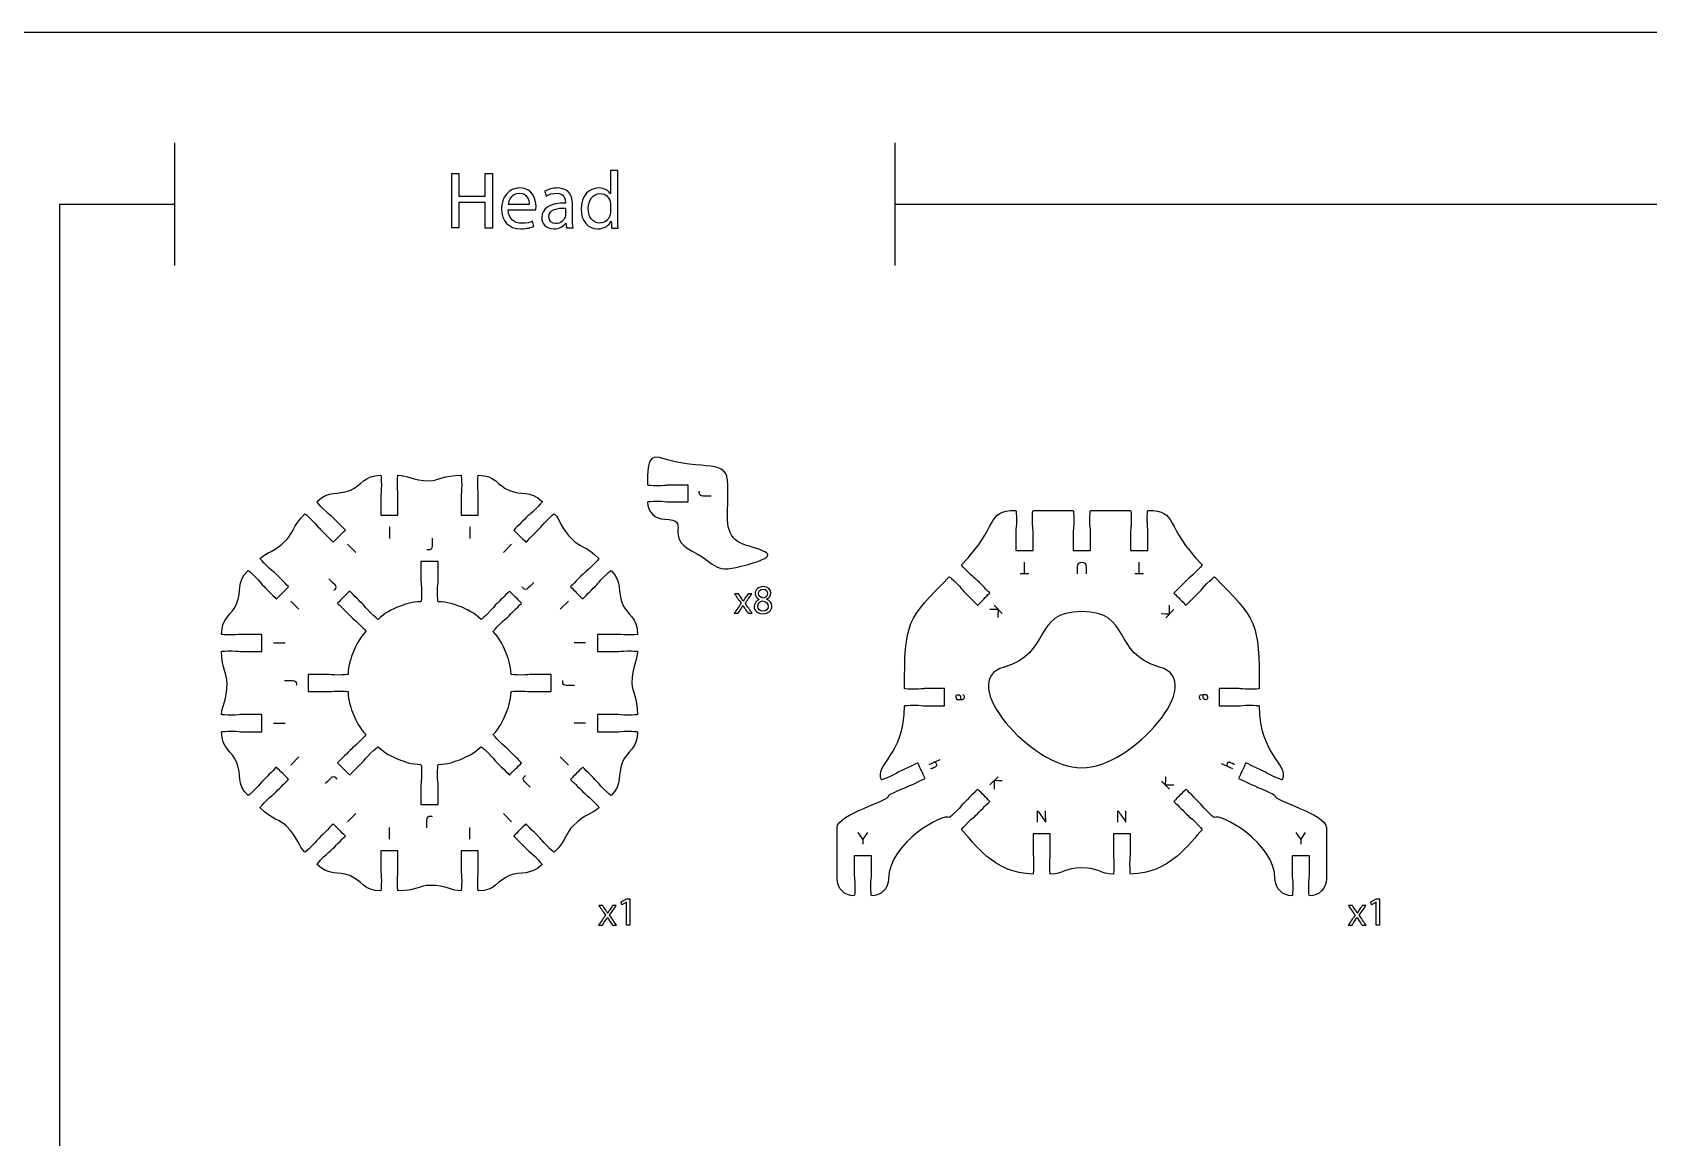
# Model space of a CAD drawing. Extents: x 0 to 1000, y 0 to 600.
# Drawn here: x 199.1 to 480.9, y 407.2 to 600.1 of the extents above; entities that cross this region are included whole.
import ezdxf

# ---------------------------------------------------------------- set-up
doc = ezdxf.new("R2010")
doc.units = 0
doc.header["$MEASUREMENT"] = 0
doc.layers.add('DEFAULT', color=7, linetype='CONTINUOUS')

msp = doc.modelspace()

# ---------------------------------------------------------------- linework, layer by layer
at = {"layer": 'DEFAULT', "color": 250}
for points in [[(0.05, 600.05), (1000.05, 600.05), (1000.05, 0.05), (0.05, 0.05)], [(273.46, 575.42), (273.46, 571.44), (278.06, 571.44), (278.06, 575.42), (279.3, 575.42), (279.3, 565.9), (278.06, 565.9), (278.06, 570.37), (273.46, 570.37), (273.46, 565.91), (272.23, 565.91), (272.23, 575.42)], [(302.69, 448.27), (302.68, 448.27), (301.88, 447.84), (301.76, 448.31), (302.76, 448.85), (303.29, 448.85), (303.29, 444.26), (302.69, 444.26)], [(433.41, 448.27), (433.4, 448.27), (432.6, 447.84), (432.48, 448.31), (433.48, 448.85), (434.01, 448.85), (434.01, 444.26), (433.41, 444.26)]]:
    msp.add_lwpolyline(points, close=True, dxfattribs=at)
for points in [[(223.88, 580.76), (223.88, 559.34)], [(349.46, 580.76), (349.46, 559.34)], [(349.46, 570.05), (980.05, 570.05), (980.05, 20.05), (203.88, 20.05), (203.88, 570.05), (223.88, 570.05)], [(261.34, 513.74), (261.34, 511.72)], [(275.35, 513.74), (275.35, 511.72)], [(254.04, 510.72), (255.47, 509.29)], [(282.65, 510.72), (281.22, 509.29)], [(372.09, 505.58), (372.09, 507.6)], [(392.11, 505.58), (392.11, 507.6)], [(372.84, 505.58), (371.34, 505.58)], [(392.85, 505.58), (391.36, 505.58)], [(244.14, 500.82), (245.57, 499.39)], [(292.55, 500.82), (291.12, 499.39)], [(366.8, 500.09), (368.23, 498.66)], [(398.15, 499.33), (396.72, 497.9)], [(241.12, 493.51), (243.14, 493.51)], [(295.57, 493.51), (293.55, 493.51)], [(241.12, 479.51), (243.14, 479.51)], [(295.57, 479.51), (293.55, 479.51)], [(244.14, 472.21), (245.57, 473.64)], [(292.55, 472.21), (291.12, 473.64)], [(355.45, 472.29), (357.38, 473.19)], [(408.4, 471.54), (406.47, 472.44)], [(366.05, 468.74), (367.48, 470.17)], [(397.39, 467.99), (395.96, 469.42)], [(254.04, 462.31), (255.47, 463.74)], [(282.65, 462.31), (281.22, 463.74)], [(261.34, 459.28), (261.34, 461.31)], [(275.35, 459.28), (275.35, 461.31)], [(343.89, 459.25), (343.12, 460.41)], [(344.7, 460.41), (343.89, 459.25), (343.89, 458.39)], [(420.26, 459.25), (419.49, 460.41)], [(421.07, 460.41), (420.26, 459.25), (420.26, 458.39)]]:
    msp.add_lwpolyline(points, dxfattribs=at)
for points, knots in [([(301.16, 575.92), (301.16, 573.17), (301.16, 570.42), (301.16, 567.67), (301.16, 567.06), (301.17, 566.37), (301.21, 565.9), (300.84, 565.9), (300.47, 565.9), (300.1, 565.9), (300.08, 566.3), (300.06, 566.7), (300.04, 567.09), (300.03, 567.09), (300.02, 567.09), (300.01, 567.09), (299.63, 566.33), (298.8, 565.75), (297.68, 565.75), (296.03, 565.75), (294.76, 567.15), (294.76, 569.22), (294.75, 571.49), (296.16, 572.89), (297.83, 572.89), (298.87, 572.89), (299.58, 572.4), (299.89, 571.85), (299.9, 571.85), (299.9, 571.85), (299.91, 571.85), (299.91, 573.21), (299.91, 574.56), (299.91, 575.92), (300.33, 575.92), (300.74, 575.92), (301.16, 575.92)], [3.52, 3.52, 3.52, 3.52, 26.92, 26.92, 26.92, 27.92, 27.92, 27.92, 31.08, 31.08, 31.08, 34.443807, 34.443807, 34.443807, 34.523807, 34.523807, 34.523807, 35.523807, 35.523807, 35.523807, 36.523807, 36.523807, 36.523807, 37.523807, 37.523807, 37.523807, 38.523807, 38.523807, 38.523807, 38.603807, 38.603807, 38.603807, 50.163807, 50.163807, 50.163807, 53.683807, 53.683807, 53.683807, 53.683807]), ([(282.08, 569.1), (282.11, 567.42), (283.18, 566.73), (284.42, 566.73), (285.31, 566.73), (285.85, 566.88), (286.31, 567.08), (286.38, 566.78), (286.45, 566.49), (286.52, 566.19), (286.09, 565.99), (285.34, 565.77), (284.25, 565.77), (282.15, 565.77), (280.89, 567.15), (280.89, 569.21), (280.89, 571.27), (282.11, 572.89), (284.1, 572.89), (286.33, 572.89), (286.92, 570.93), (286.92, 569.68), (286.92, 569.42), (286.89, 569.22), (286.88, 569.1), (285.28, 569.1), (283.68, 569.1), (282.08, 569.1)], [13.6, 13.6, 13.6, 13.6, 14.6, 14.6, 14.6, 15.6, 15.6, 15.6, 18.190444, 18.190444, 18.190444, 19.190444, 19.190444, 19.190444, 20.190444, 20.190444, 20.190444, 21.190444, 21.190444, 21.190444, 22.190444, 22.190444, 22.190444, 23.190444, 23.190444, 23.190444, 36.790444, 36.790444, 36.790444, 36.790444]), ([(292.24, 565.91), (292.2, 566.2), (292.17, 566.48), (292.14, 566.77), (292.12, 566.77), (292.11, 566.77), (292.1, 566.77), (291.72, 566.23), (290.98, 565.75), (290.01, 565.75), (288.63, 565.75), (287.92, 566.73), (287.92, 567.71), (287.92, 569.37), (289.39, 570.27), (292.03, 570.25), (292.03, 570.3), (292.03, 570.35), (292.03, 570.4), (292.03, 570.96), (291.87, 571.98), (290.47, 571.98), (289.84, 571.98), (289.18, 571.78), (288.7, 571.47), (288.6, 571.74), (288.51, 572.01), (288.41, 572.29), (288.98, 572.65), (289.8, 572.89), (290.66, 572.89), (292.75, 572.89), (293.25, 571.47), (293.25, 570.1), (293.25, 569.25), (293.25, 568.4), (293.25, 567.55), (293.25, 566.95), (293.28, 566.37), (293.37, 565.91), (292.99, 565.91), (292.61, 565.91), (292.24, 565.91)], [0, 0, 0, 0, 2.456013, 2.456013, 2.456013, 2.576013, 2.576013, 2.576013, 3.576013, 3.576013, 3.576013, 4.576013, 4.576013, 4.576013, 5.576013, 5.576013, 5.576013, 5.976013, 5.976013, 5.976013, 6.976013, 6.976013, 6.976013, 7.976013, 7.976013, 7.976013, 10.430071, 10.430071, 10.430071, 11.430071, 11.430071, 11.430071, 12.430071, 12.430071, 12.430071, 19.670071, 19.670071, 19.670071, 20.670071, 20.670071, 20.670071, 23.870071, 23.870071, 23.870071, 23.870071]), ([(285.72, 569.99), (285.73, 570.78), (285.39, 572), (284, 572), (282.74, 572), (282.19, 570.85), (282.09, 569.99), (283.3, 569.99), (284.51, 569.99), (285.72, 569.99)], [10.28, 10.28, 10.28, 10.28, 11.28, 11.28, 11.28, 12.28, 12.28, 12.28, 22.56, 22.56, 22.56, 22.56]), ([(292.05, 569.39), (290.7, 569.42), (289.16, 569.18), (289.16, 567.86), (289.16, 567.05), (289.7, 566.67), (290.33, 566.67), (291.22, 566.67), (291.79, 567.23), (291.98, 567.81), (292.03, 567.94), (292.05, 568.08), (292.05, 568.21), (292.05, 568.6), (292.05, 569), (292.05, 569.39)], [3.36, 3.36, 3.36, 3.36, 4.36, 4.36, 4.36, 5.36, 5.36, 5.36, 6.36, 6.36, 6.36, 7.36, 7.36, 7.36, 10.72, 10.72, 10.72, 10.72]), ([(299.91, 569.96), (299.91, 570.11), (299.9, 570.33), (299.86, 570.48), (299.67, 571.27), (299, 571.92), (298.07, 571.92), (296.78, 571.92), (296.02, 570.79), (296.02, 569.28), (296.02, 567.9), (296.7, 566.76), (298.04, 566.76), (298.87, 566.76), (299.63, 567.31), (299.86, 568.24), (299.9, 568.41), (299.91, 568.58), (299.91, 568.77), (299.91, 569.17), (299.91, 569.56), (299.91, 569.96)], [3.36, 3.36, 3.36, 3.36, 4.36, 4.36, 4.36, 5.36, 5.36, 5.36, 6.36, 6.36, 6.36, 7.36, 7.36, 7.36, 8.36, 8.36, 8.36, 9.36, 9.36, 9.36, 12.72, 12.72, 12.72, 12.72]), ([(317.43, 519.14), (316.98, 519.14), (316.53, 519.14), (316.07, 519.14), (315.54, 519.14), (315.37, 519.4), (315.37, 519.75), (315.37, 519.84), (315.39, 519.96), (315.42, 520.03)], [0, 0, 0, 0, 3.83, 3.83, 3.83, 4.83, 4.83, 4.83, 5.83, 5.83, 5.83, 5.83]), ([(268.79, 511.78), (268.79, 511.33), (268.79, 510.88), (268.79, 510.43), (268.79, 509.89), (268.53, 509.73), (268.18, 509.73), (268.09, 509.73), (267.97, 509.75), (267.9, 509.78)], [0, 0, 0, 0, 3.83, 3.83, 3.83, 4.83, 4.83, 4.83, 5.83, 5.83, 5.83, 5.83]), ([(381.36, 505.57), (381.36, 505.96), (381.36, 506.35), (381.36, 506.74), (381.36, 507.36), (381.68, 507.62), (382.12, 507.62), (382.53, 507.62), (382.85, 507.38), (382.85, 506.75), (382.85, 506.36), (382.85, 505.96), (382.85, 505.57)], [0, 0, 0, 0, 3.34, 3.34, 3.34, 4.34, 4.34, 4.34, 5.34, 5.34, 5.34, 8.71, 8.71, 8.71, 8.71]), ([(250.79, 504.7), (251.11, 504.38), (251.43, 504.06), (251.75, 503.74), (252.13, 503.36), (252.06, 503.06), (251.81, 502.81), (251.75, 502.75), (251.65, 502.68), (251.58, 502.65)], [0, 0, 0, 0, 3.832519, 3.832519, 3.832519, 4.832519, 4.832519, 4.832519, 5.832519, 5.832519, 5.832519, 5.832519]), ([(286.53, 504.07), (286.21, 503.75), (285.89, 503.43), (285.57, 503.11), (285.19, 502.73), (284.89, 502.8), (284.65, 503.05), (284.58, 503.11), (284.51, 503.21), (284.48, 503.28)], [0, 0, 0, 0, 3.832519, 3.832519, 3.832519, 4.832519, 4.832519, 4.832519, 5.832519, 5.832519, 5.832519, 5.832519]), ([(322.22, 502.09), (322.38, 501.85), (322.54, 501.6), (322.71, 501.36), (322.83, 501.17), (322.94, 500.99), (323.05, 500.8), (323.06, 500.8), (323.07, 500.8), (323.07, 500.8), (323.19, 501), (323.3, 501.18), (323.41, 501.36), (323.57, 501.61), (323.73, 501.85), (323.89, 502.09), (324.12, 502.09), (324.34, 502.09), (324.56, 502.09), (324.17, 501.54), (323.79, 500.99), (323.4, 500.44), (323.8, 499.85), (324.2, 499.26), (324.6, 498.68), (324.36, 498.68), (324.13, 498.68), (323.89, 498.68), (323.73, 498.93), (323.56, 499.19), (323.39, 499.45), (323.26, 499.64), (323.14, 499.83), (323.02, 500.04), (323.02, 500.04), (323.02, 500.04), (323.01, 500.04), (322.9, 499.83), (322.78, 499.65), (322.65, 499.45), (322.49, 499.19), (322.32, 498.93), (322.16, 498.68), (321.93, 498.68), (321.7, 498.68), (321.47, 498.68), (321.88, 499.26), (322.28, 499.84), (322.69, 500.42), (322.3, 500.98), (321.91, 501.53), (321.53, 502.09), (321.76, 502.09), (321.99, 502.09), (322.22, 502.09)], [0, 0, 0, 0, 2.496157, 2.496157, 2.496157, 3.496157, 3.496157, 3.496157, 3.556157, 3.556157, 3.556157, 4.556157, 4.556157, 4.556157, 7.024598, 7.024598, 7.024598, 8.924598, 8.924598, 8.924598, 14.651063, 14.651063, 14.651063, 20.697549, 20.697549, 20.697549, 22.697549, 22.697549, 22.697549, 25.299241, 25.299241, 25.299241, 26.299241, 26.299241, 26.299241, 26.339241, 26.339241, 26.339241, 27.339241, 27.339241, 27.339241, 29.930071, 29.930071, 29.930071, 31.870071, 31.870071, 31.870071, 37.889805, 37.889805, 37.889805, 43.654005, 43.654005, 43.654005, 45.614005, 45.614005, 45.614005, 45.614005]), ([(324.94, 499.84), (324.94, 500.42), (325.29, 500.83), (325.85, 501.07), (325.85, 501.07), (325.85, 501.08), (325.85, 501.09), (325.34, 501.33), (325.12, 501.72), (325.12, 502.12), (325.12, 502.85), (325.73, 503.34), (326.54, 503.34), (327.43, 503.34), (327.87, 502.78), (327.87, 502.21), (327.87, 501.82), (327.68, 501.41), (327.12, 501.14), (327.12, 501.13), (327.12, 501.12), (327.12, 501.12), (327.69, 500.89), (328.04, 500.49), (328.04, 499.93), (328.04, 499.13), (327.36, 498.6), (326.48, 498.6), (325.52, 498.6), (324.94, 499.17), (324.94, 499.84)], [1, 1, 1, 1, 2, 2, 2, 2.063246, 2.063246, 2.063246, 3.063246, 3.063246, 3.063246, 4.063246, 4.063246, 4.063246, 5.063246, 5.063246, 5.063246, 6.063246, 6.063246, 6.063246, 6.123246, 6.123246, 6.123246, 7.123246, 7.123246, 7.123246, 8.123246, 8.123246, 8.123246, 9.123246, 9.123246, 9.123246, 9.123246]), ([(325.71, 502.16), (325.71, 501.7), (326.05, 501.46), (326.58, 501.31), (326.98, 501.45), (327.28, 501.73), (327.28, 502.15), (327.28, 502.51), (327.06, 502.9), (326.5, 502.9), (325.99, 502.9), (325.71, 502.56), (325.71, 502.16)], [1, 1, 1, 1, 2, 2, 2, 3, 3, 3, 4, 4, 4, 5, 5, 5, 5]), ([(327.41, 499.87), (327.41, 500.43), (327.02, 500.69), (326.4, 500.87), (325.87, 500.72), (325.58, 500.36), (325.58, 499.92), (325.56, 499.46), (325.91, 499.05), (326.5, 499.05), (327.05, 499.05), (327.41, 499.4), (327.41, 499.87)], [1, 1, 1, 1, 2, 2, 2, 3, 3, 3, 4, 4, 4, 5, 5, 5, 5]), ([(367.49, 497.92), (367.49, 497.92), (367.56, 499.25), (367.54, 499.35), (367.05, 499.34), (366.55, 499.34), (366.05, 499.34)], [0, 0, 0, 0, 1, 1, 1, 5.220047, 5.220047, 5.220047, 5.220047]), ([(395.98, 498.64), (395.98, 498.64), (397.32, 498.58), (397.41, 498.59), (397.41, 499.09), (397.4, 499.59), (397.4, 500.08)], [0, 0, 0, 0, 1, 1, 1, 5.220047, 5.220047, 5.220047, 5.220047]), ([(243.08, 486.96), (243.53, 486.96), (243.98, 486.96), (244.43, 486.96), (244.97, 486.96), (245.13, 486.7), (245.13, 486.35), (245.13, 486.25), (245.11, 486.14), (245.08, 486.07)], [0, 0, 0, 0, 3.83, 3.83, 3.83, 4.83, 4.83, 4.83, 5.83, 5.83, 5.83, 5.83]), ([(293.62, 486.07), (293.17, 486.07), (292.72, 486.07), (292.27, 486.07), (291.73, 486.07), (291.56, 486.33), (291.56, 486.68), (291.56, 486.77), (291.58, 486.89), (291.61, 486.96)], [0, 0, 0, 0, 3.83, 3.83, 3.83, 4.83, 4.83, 4.83, 5.83, 5.83, 5.83, 5.83]), ([(361.33, 484.49), (361.45, 484.49), (361.58, 484.24), (361.58, 484.05), (361.58, 483.67), (361.38, 483.58), (361.09, 483.58), (361.09, 483.58), (360.5, 483.59), (360.4, 483.58), (360.25, 483.58), (360.16, 483.95), (360.16, 484.12), (360.16, 484.36), (360.33, 484.48), (360.5, 484.48), (360.79, 484.48), (361.04, 484.38), (360.94, 483.58)], [0, 0, 0, 0, 1, 1, 1, 2, 2, 2, 3, 3, 3, 4, 4, 4, 5, 5, 5, 6, 6, 6, 6]), ([(402.87, 483.58), (402.74, 483.58), (402.61, 483.83), (402.61, 484.02), (402.61, 484.4), (402.82, 484.49), (403.11, 484.49), (403.11, 484.49), (403.7, 484.48), (403.8, 484.49), (403.94, 484.49), (404.03, 484.12), (404.03, 483.95), (404.03, 483.71), (403.86, 483.59), (403.69, 483.59), (403.4, 483.59), (403.15, 483.69), (403.25, 484.49)], [0, 0, 0, 0, 1, 1, 1, 2, 2, 2, 3, 3, 3, 4, 4, 4, 5, 5, 5, 6, 6, 6, 6]), ([(355.79, 471.55), (356.05, 471.67), (356.3, 471.78), (356.55, 471.9), (356.76, 472), (356.9, 472.17), (356.77, 472.43), (356.69, 472.61), (356.52, 472.7), (356.36, 472.69), (356.32, 472.69), (356.28, 472.68), (356.24, 472.66)], [0, 0, 0, 0, 2.362118, 2.362118, 2.362118, 3.362118, 3.362118, 3.362118, 4.362118, 4.362118, 4.362118, 5.362118, 5.362118, 5.362118, 5.362118]), ([(408.75, 472.28), (408.49, 472.4), (408.24, 472.52), (407.99, 472.64), (407.78, 472.74), (407.56, 472.73), (407.44, 472.47), (407.35, 472.29), (407.4, 472.1), (407.5, 471.99), (407.53, 471.96), (407.56, 471.94), (407.61, 471.92)], [0, 0, 0, 0, 2.362118, 2.362118, 2.362118, 3.362118, 3.362118, 3.362118, 4.362118, 4.362118, 4.362118, 5.362118, 5.362118, 5.362118, 5.362118]), ([(250.17, 468.96), (250.48, 469.28), (250.8, 469.6), (251.12, 469.92), (251.5, 470.3), (251.8, 470.23), (252.05, 469.98), (252.12, 469.91), (252.18, 469.82), (252.21, 469.75)], [0, 0, 0, 0, 3.832519, 3.832519, 3.832519, 4.832519, 4.832519, 4.832519, 5.832519, 5.832519, 5.832519, 5.832519]), ([(285.9, 468.33), (285.58, 468.65), (285.26, 468.97), (284.95, 469.29), (284.56, 469.67), (284.64, 469.97), (284.88, 470.21), (284.95, 470.28), (285.05, 470.35), (285.11, 470.38)], [0, 0, 0, 0, 3.832519, 3.832519, 3.832519, 4.832519, 4.832519, 4.832519, 5.832519, 5.832519, 5.832519, 5.832519]), ([(368.22, 469.43), (368.22, 469.43), (366.88, 469.5), (366.79, 469.48), (366.79, 468.99), (366.79, 468.49), (366.8, 467.99)], [0, 0, 0, 0, 1, 1, 1, 5.220047, 5.220047, 5.220047, 5.220047]), ([(396.71, 470.16), (396.71, 470.16), (396.64, 468.83), (396.65, 468.74), (397.15, 468.74), (397.65, 468.74), (398.14, 468.74)], [0, 0, 0, 0, 1, 1, 1, 5.220047, 5.220047, 5.220047, 5.220047]), ([(267.9, 461.25), (267.9, 461.7), (267.9, 462.15), (267.9, 462.6), (267.9, 463.13), (268.17, 463.3), (268.51, 463.3), (268.61, 463.3), (268.72, 463.28), (268.79, 463.25)], [0, 0, 0, 0, 3.83, 3.83, 3.83, 4.83, 4.83, 4.83, 5.83, 5.83, 5.83, 5.83]), ([(374.39, 462.22), (374.39, 462.89), (374.39, 463.57), (374.39, 464.24), (374.39, 464.24), (375.7, 462.43), (375.8, 462.22), (375.79, 462.89), (375.78, 463.57), (375.77, 464.24)], [0, 0, 0, 0, 5.73, 5.73, 5.73, 6.73, 6.73, 6.73, 12.460428, 12.460428, 12.460428, 12.460428]), ([(388.39, 462.22), (388.39, 462.89), (388.39, 463.57), (388.39, 464.24), (388.39, 464.24), (389.7, 462.43), (389.79, 462.22), (389.79, 462.89), (389.78, 463.57), (389.77, 464.24)], [0, 0, 0, 0, 5.73, 5.73, 5.73, 6.73, 6.73, 6.73, 12.460428, 12.460428, 12.460428, 12.460428]), ([(298.56, 447.67), (298.73, 447.43), (298.89, 447.19), (299.05, 446.94), (299.18, 446.75), (299.28, 446.57), (299.4, 446.38), (299.4, 446.38), (299.41, 446.38), (299.42, 446.38), (299.53, 446.59), (299.64, 446.76), (299.76, 446.95), (299.92, 447.19), (300.08, 447.43), (300.24, 447.67), (300.46, 447.67), (300.68, 447.67), (300.91, 447.67), (300.52, 447.12), (300.13, 446.57), (299.74, 446.02), (300.14, 445.44), (300.54, 444.85), (300.94, 444.26), (300.71, 444.26), (300.47, 444.26), (300.24, 444.26), (300.07, 444.52), (299.9, 444.77), (299.73, 445.03), (299.6, 445.23), (299.49, 445.42), (299.37, 445.62), (299.36, 445.62), (299.36, 445.62), (299.35, 445.62), (299.24, 445.42), (299.12, 445.23), (298.99, 445.03), (298.83, 444.77), (298.66, 444.52), (298.5, 444.26), (298.27, 444.26), (298.04, 444.26), (297.81, 444.26), (298.22, 444.84), (298.62, 445.42), (299.03, 446), (298.64, 446.56), (298.26, 447.12), (297.87, 447.67), (298.1, 447.67), (298.33, 447.67), (298.56, 447.67)], [0, 0, 0, 0, 2.496157, 2.496157, 2.496157, 3.496157, 3.496157, 3.496157, 3.556157, 3.556157, 3.556157, 4.556157, 4.556157, 4.556157, 7.024598, 7.024598, 7.024598, 8.924598, 8.924598, 8.924598, 14.651063, 14.651063, 14.651063, 20.697549, 20.697549, 20.697549, 22.697549, 22.697549, 22.697549, 25.299241, 25.299241, 25.299241, 26.299241, 26.299241, 26.299241, 26.339241, 26.339241, 26.339241, 27.339241, 27.339241, 27.339241, 29.930071, 29.930071, 29.930071, 31.870071, 31.870071, 31.870071, 37.889805, 37.889805, 37.889805, 43.654005, 43.654005, 43.654005, 45.614005, 45.614005, 45.614005, 45.614005]), ([(429.28, 447.67), (429.45, 447.43), (429.61, 447.19), (429.77, 446.94), (429.9, 446.75), (430, 446.57), (430.12, 446.38), (430.12, 446.38), (430.13, 446.38), (430.14, 446.38), (430.25, 446.59), (430.36, 446.76), (430.48, 446.95), (430.64, 447.19), (430.8, 447.43), (430.96, 447.67), (431.18, 447.67), (431.4, 447.67), (431.63, 447.67), (431.24, 447.12), (430.85, 446.57), (430.46, 446.02), (430.86, 445.44), (431.26, 444.85), (431.66, 444.26), (431.43, 444.26), (431.19, 444.26), (430.96, 444.26), (430.79, 444.52), (430.62, 444.77), (430.46, 445.03), (430.32, 445.23), (430.21, 445.42), (430.09, 445.62), (430.08, 445.62), (430.08, 445.62), (430.07, 445.62), (429.96, 445.42), (429.84, 445.23), (429.72, 445.03), (429.55, 444.77), (429.39, 444.52), (429.22, 444.26), (428.99, 444.26), (428.76, 444.26), (428.54, 444.26), (428.94, 444.84), (429.35, 445.42), (429.75, 446), (429.36, 446.56), (428.98, 447.12), (428.59, 447.67), (428.82, 447.67), (429.05, 447.67), (429.28, 447.67)], [0, 0, 0, 0, 2.496157, 2.496157, 2.496157, 3.496157, 3.496157, 3.496157, 3.556157, 3.556157, 3.556157, 4.556157, 4.556157, 4.556157, 7.024598, 7.024598, 7.024598, 8.924598, 8.924598, 8.924598, 14.651063, 14.651063, 14.651063, 20.697549, 20.697549, 20.697549, 22.697549, 22.697549, 22.697549, 25.299241, 25.299241, 25.299241, 26.299241, 26.299241, 26.299241, 26.339241, 26.339241, 26.339241, 27.339241, 27.339241, 27.339241, 29.930071, 29.930071, 29.930071, 31.870071, 31.870071, 31.870071, 37.889805, 37.889805, 37.889805, 43.654005, 43.654005, 43.654005, 45.614005, 45.614005, 45.614005, 45.614005])]:
    msp.add_open_spline(points, degree=3, knots=knots, dxfattribs=at)
at = {"layer": 'DEFAULT', "color": 1}
for points, knots in [([(323.74, 507.16), (317.76, 505.46), (318.85, 507.07), (314.05, 509.57), (309.24, 512.06), (314.08, 515.08), (309.36, 515.08), (307.7, 515.08), (306.36, 516.42), (306.36, 518.08), (306.36, 518.14), (307.14, 518.18), (308.11, 518.18), (309.08, 518.18), (309.68, 518.08), (309.86, 518.08), (311.03, 518.08), (312.19, 518.08), (313.36, 518.08), (313.36, 519.08), (313.36, 520.08), (313.36, 521.08), (312.19, 521.08), (311.03, 521.08), (309.86, 521.08), (309.68, 521.08), (309.08, 520.98), (308.11, 520.98), (307.14, 520.98), (306.36, 521.03), (306.36, 521.08), (306.36, 522.74), (306.06, 526.63), (308.42, 525.86), (316.39, 523.29), (320.36, 526), (320.36, 521.08), (320.36, 520.08), (320.36, 519.08), (320.36, 518.08), (320.36, 515.46), (319.57, 511.77), (323.43, 510.59), (327.29, 509.4), (329.72, 508.85), (323.74, 507.16)], [1, 1, 1, 1, 2, 2, 2, 3, 3, 3, 4, 4, 4, 5, 5, 5, 6, 6, 6, 15.92, 15.92, 15.92, 24.43, 24.43, 24.43, 34.35, 34.35, 34.35, 35.35, 35.35, 35.35, 36.35, 36.35, 36.35, 37.35, 37.35, 37.35, 38.35, 38.35, 38.35, 46.86, 46.86, 46.86, 47.86, 47.86, 47.86, 48.86, 48.86, 48.86, 48.86]), ([(302.86, 492.11), (301.89, 492.11), (301.28, 492.02), (301.11, 492.02), (299.94, 492.02), (298.77, 492.02), (297.61, 492.02), (297.61, 493.02), (297.61, 494.01), (297.61, 495.01), (298.77, 495.01), (299.94, 495.01), (301.11, 495.01), (301.28, 495.01), (301.89, 494.92), (302.86, 494.92), (303.82, 494.92), (304.61, 494.96), (304.61, 495.01), (304.61, 498.01), (302.83, 498.29), (301.94, 500.43), (301.05, 502.57), (302.12, 504.02), (300, 506.14), (299.96, 506.18), (299.37, 505.66), (298.69, 504.98), (298.01, 504.29), (297.65, 503.79), (297.52, 503.67), (296.7, 502.84), (295.87, 502.02), (295.05, 501.19), (294.34, 501.9), (293.63, 502.6), (292.93, 503.31), (292.93, 503.31), (294.78, 505.17), (295.4, 505.79), (295.53, 505.91), (296.02, 506.27), (296.71, 506.96), (297.39, 507.64), (297.91, 508.23), (297.87, 508.26), (295.73, 510.41), (294.45, 510.33), (293.31, 511.47), (291.15, 513.62), (291.24, 514.9), (290.1, 516.04), (290.06, 516.08), (289.47, 515.56), (288.79, 514.88), (288.1, 514.19), (287.74, 513.69), (287.62, 513.57), (286.8, 512.74), (285.97, 511.92), (285.15, 511.09), (284.44, 511.8), (283.73, 512.51), (283.02, 513.21), (283.85, 514.04), (284.67, 514.86), (285.5, 515.69), (285.62, 515.81), (286.12, 516.17), (286.81, 516.85), (287.49, 517.54), (288.01, 518.12), (287.97, 518.16), (285.85, 520.28), (284.4, 519.22), (282.26, 520.11), (280.12, 521), (279.85, 522.77), (276.85, 522.77), (276.79, 522.77), (276.75, 521.99), (276.75, 521.02), (276.75, 520.06), (276.85, 519.45), (276.85, 519.27), (276.85, 518.11), (276.85, 516.94), (276.85, 515.78), (275.85, 515.78), (274.85, 515.78), (273.85, 515.78), (273.85, 516.94), (273.85, 518.11), (273.85, 519.27), (273.85, 519.45), (273.95, 520.06), (273.95, 521.02), (273.95, 521.99), (273.9, 522.77), (273.85, 522.77), (270.81, 522.77), (269.96, 521.81), (268.34, 521.81), (265.3, 521.81), (264.46, 522.77), (262.84, 522.77), (262.79, 522.77), (262.75, 521.99), (262.75, 521.02), (262.75, 520.06), (262.84, 519.45), (262.84, 519.27), (262.84, 518.11), (262.84, 516.94), (262.84, 515.78), (261.84, 515.78), (260.85, 515.78), (259.85, 515.78), (259.85, 516.94), (259.85, 518.11), (259.85, 519.27), (259.85, 519.45), (259.94, 520.06), (259.94, 521.02), (259.94, 521.99), (259.9, 522.77), (259.85, 522.77), (256.85, 522.77), (256.57, 521), (254.43, 520.11), (252.29, 519.22), (250.84, 520.29), (248.72, 518.16), (248.68, 518.12), (249.2, 517.54), (249.88, 516.85), (250.57, 516.17), (251.07, 515.81), (251.19, 515.69), (251.81, 515.07), (253.66, 513.21), (253.66, 513.21), (252.96, 512.51), (252.25, 511.8), (251.54, 511.09), (251.54, 511.09), (249.69, 512.95), (249.07, 513.57), (248.94, 513.69), (248.59, 514.19), (247.9, 514.88), (247.22, 515.56), (246.63, 516.08), (246.6, 516.04), (244.44, 513.89), (244.53, 512.62), (243.38, 511.47), (241.23, 509.32), (239.96, 509.41), (238.82, 508.26), (238.78, 508.22), (239.3, 507.64), (239.98, 506.96), (240.66, 506.27), (241.17, 505.91), (241.29, 505.79), (241.91, 505.17), (243.77, 503.31), (243.77, 503.31), (243.06, 502.6), (242.35, 501.9), (241.64, 501.19), (241.64, 501.19), (239.79, 503.05), (239.17, 503.67), (239.05, 503.79), (238.69, 504.29), (238, 504.98), (237.32, 505.66), (236.73, 506.18), (236.69, 506.14), (234.57, 504.02), (235.63, 502.57), (234.75, 500.43), (233.86, 498.29), (232.09, 498.01), (232.09, 495.01), (232.09, 494.96), (232.87, 494.92), (233.84, 494.92), (234.8, 494.92), (235.41, 495.01), (235.59, 495.01), (236.75, 495.01), (237.92, 495.01), (239.08, 495.01), (239.08, 494.01), (239.08, 493.02), (239.08, 492.02), (237.92, 492.02), (236.75, 492.02), (235.59, 492.02), (235.41, 492.02), (234.8, 492.11), (233.84, 492.11), (232.87, 492.11), (232.09, 492.07), (232.09, 492.02), (232.09, 488.97), (233.04, 488.13), (233.04, 486.51), (233.04, 483.47), (232.09, 482.63), (232.09, 481.01), (232.09, 480.96), (232.87, 480.91), (233.84, 480.91), (234.8, 480.91), (235.41, 481.01), (235.59, 481.01), (236.75, 481.01), (237.92, 481.01), (239.08, 481.01), (239.08, 480.01), (239.08, 479.01), (239.08, 478.01), (237.92, 478.01), (236.75, 478.01), (235.59, 478.01), (235.41, 478.01), (234.8, 478.11), (233.84, 478.11), (232.87, 478.11), (232.09, 478.07), (232.09, 478.01), (232.09, 475.01), (233.86, 474.74), (234.75, 472.6), (235.63, 470.45), (234.57, 469), (236.69, 466.88), (236.73, 466.84), (237.32, 467.37), (238, 468.05), (238.69, 468.74), (239.05, 469.24), (239.17, 469.36), (239.99, 470.18), (240.82, 471.01), (241.64, 471.83), (242.35, 471.13), (243.06, 470.42), (243.77, 469.71), (242.94, 468.89), (242.11, 468.06), (241.29, 467.24), (241.17, 467.11), (240.66, 466.75), (239.98, 466.07), (239.3, 465.39), (238.78, 464.8), (238.82, 464.76), (240.96, 462.61), (242.24, 462.7), (243.38, 461.55), (245.53, 459.4), (245.45, 458.13), (246.6, 456.98), (246.63, 456.94), (247.22, 457.46), (247.9, 458.15), (248.59, 458.83), (248.95, 459.33), (249.07, 459.46), (249.69, 460.08), (251.54, 461.93), (251.54, 461.93), (252.25, 461.23), (252.96, 460.52), (253.66, 459.81), (252.84, 458.99), (252.02, 458.16), (251.19, 457.34), (251.07, 457.21), (250.57, 456.85), (249.88, 456.17), (249.2, 455.49), (248.68, 454.9), (248.72, 454.86), (250.84, 452.74), (252.29, 453.8), (254.43, 452.92), (256.57, 452.03), (256.84, 450.25), (259.85, 450.25), (259.9, 450.25), (259.94, 451.03), (259.94, 452), (259.94, 452.97), (259.85, 453.58), (259.85, 453.75), (259.85, 454.92), (259.85, 456.09), (259.85, 457.25), (260.85, 457.25), (261.84, 457.25), (262.84, 457.25), (262.84, 456.09), (262.84, 454.92), (262.84, 453.75), (262.84, 453.58), (262.75, 452.97), (262.75, 452), (262.75, 451.03), (262.79, 450.25), (262.84, 450.25), (265.89, 450.25), (266.73, 451.21), (268.34, 451.21), (271.38, 451.21), (272.23, 450.25), (273.85, 450.25), (273.9, 450.25), (273.95, 451.03), (273.95, 452), (273.95, 452.97), (273.85, 453.58), (273.85, 453.75), (273.85, 454.92), (273.85, 456.09), (273.85, 457.25), (274.85, 457.25), (275.85, 457.25), (276.85, 457.25), (276.85, 456.09), (276.85, 454.92), (276.85, 453.75), (276.85, 453.58), (276.75, 452.97), (276.75, 452), (276.75, 451.03), (276.79, 450.25), (276.85, 450.25), (279.84, 450.25), (280.12, 452.03), (282.26, 452.92), (284.4, 453.8), (285.85, 452.74), (287.97, 454.86), (288.01, 454.9), (287.49, 455.49), (286.81, 456.17), (286.12, 456.85), (285.62, 457.21), (285.5, 457.34), (284.88, 457.95), (283.02, 459.81), (283.02, 459.81), (283.73, 460.52), (284.44, 461.23), (285.15, 461.93), (285.15, 461.93), (287, 460.08), (287.62, 459.46), (287.74, 459.33), (288.1, 458.83), (288.79, 458.15), (289.47, 457.46), (290.06, 456.94), (290.1, 456.98), (292.24, 459.13), (292.16, 460.41), (293.31, 461.55), (295.45, 463.7), (296.73, 463.62), (297.87, 464.76), (297.91, 464.8), (297.39, 465.39), (296.71, 466.07), (296.02, 466.75), (295.53, 467.11), (295.4, 467.24), (294.58, 468.06), (293.75, 468.89), (292.93, 469.71), (293.63, 470.42), (294.34, 471.13), (295.05, 471.83), (295.05, 471.83), (296.9, 469.98), (297.52, 469.36), (297.65, 469.24), (298.01, 468.74), (298.69, 468.05), (299.37, 467.37), (299.96, 466.84), (300, 466.88), (302.12, 469), (301.05, 470.45), (301.94, 472.6), (302.83, 474.74), (304.61, 475.01), (304.61, 478.01), (304.61, 478.07), (303.82, 478.11), (302.86, 478.11), (301.89, 478.11), (301.28, 478.01), (301.11, 478.01), (299.94, 478.01), (298.77, 478.01), (297.61, 478.01), (297.61, 479.01), (297.61, 480.01), (297.61, 481.01), (298.77, 481.01), (299.94, 481.01), (301.11, 481.01), (301.28, 481.01), (301.89, 480.91), (302.86, 480.91), (303.82, 480.91), (304.61, 480.96), (304.61, 481.01), (304.61, 484.05), (303.65, 484.89), (303.65, 486.51), (303.65, 489.55), (304.61, 490.4), (304.61, 492.02), (304.61, 492.07), (303.82, 492.11), (302.86, 492.11)], [1, 1, 1, 1, 2, 2, 2, 11.92, 11.92, 11.92, 20.42, 20.42, 20.42, 30.34, 30.34, 30.34, 31.34, 31.34, 31.34, 32.34, 32.34, 32.34, 33.34, 33.34, 33.34, 34.34, 34.34, 34.34, 35.34, 35.34, 35.34, 36.34, 36.34, 36.34, 46.267779, 46.267779, 46.267779, 54.767203, 54.767203, 54.767203, 55.767203, 55.767203, 55.767203, 56.767203, 56.767203, 56.767203, 57.767203, 57.767203, 57.767203, 58.767203, 58.767203, 58.767203, 59.767203, 59.767203, 59.767203, 60.767203, 60.767203, 60.767203, 61.767203, 61.767203, 61.767203, 71.68084, 71.68084, 71.68084, 80.187337, 80.187337, 80.187337, 90.115117, 90.115117, 90.115117, 91.115117, 91.115117, 91.115117, 92.115117, 92.115117, 92.115117, 93.115117, 93.115117, 93.115117, 94.115117, 94.115117, 94.115117, 95.115117, 95.115117, 95.115117, 96.115117, 96.115117, 96.115117, 106.035117, 106.035117, 106.035117, 114.535117, 114.535117, 114.535117, 124.455117, 124.455117, 124.455117, 125.455117, 125.455117, 125.455117, 126.455117, 126.455117, 126.455117, 127.455117, 127.455117, 127.455117, 128.455117, 128.455117, 128.455117, 129.455117, 129.455117, 129.455117, 130.455117, 130.455117, 130.455117, 140.375117, 140.375117, 140.375117, 148.875117, 148.875117, 148.875117, 158.795117, 158.795117, 158.795117, 159.795117, 159.795117, 159.795117, 160.795117, 160.795117, 160.795117, 161.795117, 161.795117, 161.795117, 162.795117, 162.795117, 162.795117, 163.795117, 163.795117, 163.795117, 164.795117, 164.795117, 164.795117, 165.795117, 165.795117, 165.795117, 174.29454, 174.29454, 174.29454, 175.29454, 175.29454, 175.29454, 176.29454, 176.29454, 176.29454, 177.29454, 177.29454, 177.29454, 178.29454, 178.29454, 178.29454, 179.29454, 179.29454, 179.29454, 180.29454, 180.29454, 180.29454, 181.29454, 181.29454, 181.29454, 182.29454, 182.29454, 182.29454, 190.801038, 190.801038, 190.801038, 191.801038, 191.801038, 191.801038, 192.801038, 192.801038, 192.801038, 193.801038, 193.801038, 193.801038, 194.801038, 194.801038, 194.801038, 195.801038, 195.801038, 195.801038, 196.801038, 196.801038, 196.801038, 197.801038, 197.801038, 197.801038, 207.721038, 207.721038, 207.721038, 216.221038, 216.221038, 216.221038, 226.141038, 226.141038, 226.141038, 227.141038, 227.141038, 227.141038, 228.141038, 228.141038, 228.141038, 229.141038, 229.141038, 229.141038, 230.141038, 230.141038, 230.141038, 231.141038, 231.141038, 231.141038, 232.141038, 232.141038, 232.141038, 242.061038, 242.061038, 242.061038, 250.571038, 250.571038, 250.571038, 260.491038, 260.491038, 260.491038, 261.491038, 261.491038, 261.491038, 262.491038, 262.491038, 262.491038, 263.491038, 263.491038, 263.491038, 264.491038, 264.491038, 264.491038, 265.491038, 265.491038, 265.491038, 266.491038, 266.491038, 266.491038, 276.404675, 276.404675, 276.404675, 284.911172, 284.911172, 284.911172, 294.838951, 294.838951, 294.838951, 295.838951, 295.838951, 295.838951, 296.838951, 296.838951, 296.838951, 297.838951, 297.838951, 297.838951, 298.838951, 298.838951, 298.838951, 299.838951, 299.838951, 299.838951, 300.838951, 300.838951, 300.838951, 301.838951, 301.838951, 301.838951, 310.345449, 310.345449, 310.345449, 320.259086, 320.259086, 320.259086, 321.259086, 321.259086, 321.259086, 322.259086, 322.259086, 322.259086, 323.259086, 323.259086, 323.259086, 324.259086, 324.259086, 324.259086, 325.259086, 325.259086, 325.259086, 326.259086, 326.259086, 326.259086, 336.179086, 336.179086, 336.179086, 344.679086, 344.679086, 344.679086, 354.599086, 354.599086, 354.599086, 355.599086, 355.599086, 355.599086, 356.599086, 356.599086, 356.599086, 357.599086, 357.599086, 357.599086, 358.599086, 358.599086, 358.599086, 359.599086, 359.599086, 359.599086, 360.599086, 360.599086, 360.599086, 370.519086, 370.519086, 370.519086, 379.019086, 379.019086, 379.019086, 388.939086, 388.939086, 388.939086, 389.939086, 389.939086, 389.939086, 390.939086, 390.939086, 390.939086, 391.939086, 391.939086, 391.939086, 392.939086, 392.939086, 392.939086, 393.939086, 393.939086, 393.939086, 394.939086, 394.939086, 394.939086, 395.939086, 395.939086, 395.939086, 404.452652, 404.452652, 404.452652, 405.452652, 405.452652, 405.452652, 406.452652, 406.452652, 406.452652, 407.452652, 407.452652, 407.452652, 408.452652, 408.452652, 408.452652, 409.452652, 409.452652, 409.452652, 410.452652, 410.452652, 410.452652, 411.452652, 411.452652, 411.452652, 421.380431, 421.380431, 421.380431, 429.879854, 429.879854, 429.879854, 430.879854, 430.879854, 430.879854, 431.879854, 431.879854, 431.879854, 432.879854, 432.879854, 432.879854, 433.879854, 433.879854, 433.879854, 434.879854, 434.879854, 434.879854, 435.879854, 435.879854, 435.879854, 436.879854, 436.879854, 436.879854, 446.799854, 446.799854, 446.799854, 455.309854, 455.309854, 455.309854, 465.229854, 465.229854, 465.229854, 466.229854, 466.229854, 466.229854, 467.229854, 467.229854, 467.229854, 468.229854, 468.229854, 468.229854, 469.229854, 469.229854, 469.229854, 470.229854, 470.229854, 470.229854, 470.229854]), ([(415.77, 466.9), (415.79, 466.95), (415.1, 467.32), (414.23, 467.73), (413.35, 468.14), (412.76, 468.31), (412.6, 468.38), (411.81, 468.75), (409.43, 469.86), (409.43, 469.86), (409.85, 470.77), (410.27, 471.67), (410.7, 472.58), (410.7, 472.58), (413.08, 471.47), (413.87, 471.1), (414.03, 471.03), (414.54, 470.68), (415.41, 470.27), (416.29, 469.86), (417.02, 469.57), (417.04, 469.62), (418.31, 472.34), (413.03, 473.85), (413.03, 482.53), (413.03, 482.59), (412.25, 482.64), (411.28, 482.64), (410.31, 482.64), (409.71, 482.53), (409.53, 482.53), (408.36, 482.53), (407.2, 482.53), (406.03, 482.53), (406.03, 483.53), (406.03, 484.53), (406.03, 485.54), (407.2, 485.54), (408.36, 485.54), (409.53, 485.54), (409.71, 485.54), (410.31, 485.43), (411.28, 485.43), (412.25, 485.43), (413.03, 485.48), (413.03, 485.54), (413.03, 497.22), (412.61, 497.64), (405.22, 505.03), (405.18, 505.07), (404.59, 504.55), (403.91, 503.87), (403.23, 503.18), (402.87, 502.68), (402.75, 502.56), (402.12, 501.94), (400.27, 500.08), (400.27, 500.08), (399.56, 500.79), (398.86, 501.5), (398.15, 502.2), (398.15, 502.2), (400, 504.06), (400.62, 504.68), (400.74, 504.8), (401.25, 505.16), (401.93, 505.84), (402.61, 506.53), (403.14, 507.11), (403.1, 507.15), (396.36, 513.89), (399.02, 516.63), (393.6, 516.63), (393.55, 516.63), (393.51, 515.85), (393.5, 514.88), (393.51, 513.91), (393.6, 513.3), (393.6, 513.13), (393.6, 511.96), (393.6, 510.8), (393.6, 509.63), (392.61, 509.63), (391.61, 509.63), (390.61, 509.63), (390.61, 510.8), (390.61, 511.96), (390.61, 513.13), (390.61, 513.3), (390.7, 513.91), (390.7, 514.88), (390.7, 515.85), (390.66, 516.63), (390.61, 516.63), (388.62, 516.63), (386.64, 516.63), (383.6, 516.63), (383.54, 516.63), (383.5, 515.85), (383.5, 514.88), (383.5, 513.92), (383.6, 513.31), (383.6, 513.13), (383.6, 511.97), (383.6, 510.8), (383.6, 509.63), (382.6, 509.63), (381.6, 509.63), (380.6, 509.63), (380.6, 510.8), (380.6, 511.97), (380.6, 513.13), (380.6, 513.31), (380.7, 513.92), (380.7, 514.88), (380.7, 515.85), (380.65, 516.63), (380.6, 516.63), (377.56, 516.63), (375.57, 516.63), (373.59, 516.63), (373.53, 516.63), (373.49, 515.85), (373.49, 514.88), (373.49, 513.92), (373.58, 513.3), (373.59, 513.13), (373.59, 511.96), (373.59, 510.8), (373.59, 509.63), (372.59, 509.63), (371.59, 509.64), (370.59, 509.64), (370.59, 510.8), (370.59, 511.97), (370.59, 513.14), (370.59, 513.31), (370.69, 513.92), (370.69, 514.88), (370.69, 515.85), (370.64, 516.63), (370.59, 516.64), (365.18, 516.64), (367.84, 513.89), (361.1, 507.16), (361.08, 507.1), (361.6, 506.52), (362.27, 505.85), (362.96, 505.17), (363.46, 504.81), (363.58, 504.68), (364.2, 504.06), (366.05, 502.21), (366.05, 502.21), (365.35, 501.5), (364.64, 500.79), (363.93, 500.09), (363.93, 500.09), (362.08, 501.94), (361.46, 502.56), (361.33, 502.68), (360.97, 503.18), (360.29, 503.87), (359.61, 504.55), (359.02, 505.08), (358.98, 505.04), (351.59, 497.64), (351.17, 497.22), (351.17, 485.54), (351.17, 485.48), (351.95, 485.44), (352.92, 485.44), (353.88, 485.44), (354.49, 485.54), (354.67, 485.54), (355.83, 485.54), (357, 485.54), (358.16, 485.54), (358.16, 484.54), (358.16, 483.54), (358.16, 482.54), (357, 482.54), (355.83, 482.54), (354.67, 482.54), (354.49, 482.54), (353.88, 482.64), (352.92, 482.64), (351.95, 482.64), (351.17, 482.59), (351.17, 482.54), (351.17, 473.85), (345.88, 472.34), (347.15, 469.62), (347.18, 469.58), (347.9, 469.86), (348.78, 470.27), (349.66, 470.68), (350.17, 471.03), (350.32, 471.1), (351.12, 471.47), (353.5, 472.58), (353.5, 472.58), (353.92, 471.68), (354.34, 470.77), (354.76, 469.86), (354.76, 469.86), (352.39, 468.75), (351.59, 468.38), (351.43, 468.31), (350.84, 468.14), (349.96, 467.73), (349.09, 467.32), (348.39, 466.95), (348.42, 466.9), (348.83, 466.03), (339.41, 463.61), (339.41, 461.31), (339.41, 458.33), (339.41, 455.34), (339.41, 452.36), (339.41, 450.7), (340.75, 449.36), (342.41, 449.36), (342.47, 449.36), (342.51, 450.14), (342.51, 451.11), (342.51, 452.08), (342.41, 452.68), (342.41, 452.86), (342.41, 454.03), (342.41, 455.19), (342.41, 456.36), (343.41, 456.36), (344.41, 456.36), (345.41, 456.36), (345.41, 455.19), (345.41, 454.03), (345.41, 452.86), (345.41, 452.68), (345.31, 452.08), (345.31, 451.11), (345.31, 450.14), (345.36, 449.36), (345.41, 449.36), (347.07, 449.36), (348.41, 450.7), (348.41, 452.36), (348.41, 458.75), (358.15, 463.88), (358.98, 463.04), (359.02, 463), (359.6, 463.53), (360.28, 464.21), (360.97, 464.89), (361.33, 465.39), (361.45, 465.51), (362.07, 466.14), (363.93, 467.99), (363.93, 467.99), (364.64, 467.28), (365.34, 466.58), (366.05, 465.87), (365.22, 465.05), (364.4, 464.22), (363.57, 463.39), (363.45, 463.27), (362.95, 462.91), (362.27, 462.23), (361.58, 461.54), (361.06, 460.96), (361.1, 460.92), (363.22, 458.8), (366.69, 453.19), (373.6, 453.19), (373.65, 453.19), (373.69, 453.97), (373.69, 454.94), (373.69, 455.91), (373.6, 456.51), (373.6, 456.69), (373.6, 457.86), (373.6, 459.02), (373.6, 460.19), (374.59, 460.19), (375.59, 460.19), (376.59, 460.19), (376.59, 459.02), (376.59, 457.85), (376.59, 456.69), (376.59, 456.51), (376.5, 455.91), (376.5, 454.94), (376.5, 453.97), (376.54, 453.19), (376.59, 453.19), (378.95, 453.19), (379.06, 454.25), (382.09, 454.25), (385.13, 454.25), (385.24, 453.19), (387.59, 453.19), (387.65, 453.19), (387.69, 453.97), (387.69, 454.94), (387.69, 455.91), (387.59, 456.51), (387.59, 456.69), (387.59, 457.85), (387.59, 459.02), (387.59, 460.19), (388.59, 460.19), (389.59, 460.19), (390.59, 460.19), (390.59, 459.02), (390.59, 457.85), (390.59, 456.69), (390.59, 456.51), (390.49, 455.91), (390.49, 454.94), (390.49, 453.97), (390.54, 453.19), (390.59, 453.19), (397.5, 453.19), (400.97, 458.79), (403.09, 460.92), (403.13, 460.96), (402.6, 461.54), (401.92, 462.22), (401.24, 462.91), (400.74, 463.27), (400.61, 463.39), (399.79, 464.22), (398.96, 465.04), (398.14, 465.87), (398.85, 466.57), (399.56, 467.28), (400.27, 467.99), (400.27, 467.99), (402.12, 466.13), (402.73, 465.51), (402.86, 465.39), (403.22, 464.89), (403.9, 464.21), (404.58, 463.52), (405.17, 463), (405.21, 463.04), (406.04, 463.87), (415.78, 458.75), (415.78, 452.36), (415.78, 450.7), (417.12, 449.36), (418.78, 449.36), (418.83, 449.36), (418.88, 450.14), (418.88, 451.11), (418.88, 452.07), (418.78, 452.68), (418.78, 452.86), (418.78, 454.02), (418.78, 455.19), (418.78, 456.36), (419.78, 456.36), (420.78, 456.36), (421.78, 456.36), (421.78, 455.19), (421.78, 454.02), (421.78, 452.86), (421.78, 452.68), (421.68, 452.07), (421.68, 451.11), (421.68, 450.14), (421.72, 449.36), (421.78, 449.36), (423.44, 449.36), (424.78, 450.7), (424.78, 452.36), (424.78, 455.34), (424.78, 458.32), (424.78, 461.31), (424.78, 463.61), (415.36, 466.02), (415.77, 466.9)], [1, 1, 1, 1, 2, 2, 2, 3, 3, 3, 4, 4, 4, 12.49577, 12.49577, 12.49577, 13.49577, 13.49577, 13.49577, 14.49577, 14.49577, 14.49577, 15.49577, 15.49577, 15.49577, 16.49577, 16.49577, 16.49577, 17.49577, 17.49577, 17.49577, 18.49577, 18.49577, 18.49577, 28.41577, 28.41577, 28.41577, 36.92577, 36.92577, 36.92577, 46.84577, 46.84577, 46.84577, 47.84577, 47.84577, 47.84577, 48.84577, 48.84577, 48.84577, 49.84577, 49.84577, 49.84577, 50.84577, 50.84577, 50.84577, 51.84577, 51.84577, 51.84577, 52.84577, 52.84577, 52.84577, 61.345193, 61.345193, 61.345193, 62.345193, 62.345193, 62.345193, 63.345193, 63.345193, 63.345193, 64.345193, 64.345193, 64.345193, 65.345193, 65.345193, 65.345193, 66.345193, 66.345193, 66.345193, 67.345193, 67.345193, 67.345193, 77.265193, 77.265193, 77.265193, 85.765199, 85.765199, 85.765199, 95.675199, 95.675199, 95.675199, 96.675199, 96.675199, 96.675199, 97.675199, 97.675199, 97.675199, 98.675199, 98.675199, 98.675199, 99.675199, 99.675199, 99.675199, 100.675199, 100.675199, 100.675199, 110.595199, 110.595199, 110.595199, 119.105199, 119.105199, 119.105199, 129.025199, 129.025199, 129.025199, 130.025199, 130.025199, 130.025199, 131.025199, 131.025199, 131.025199, 132.025199, 132.025199, 132.025199, 133.025199, 133.025199, 133.025199, 134.025199, 134.025199, 134.025199, 143.935199, 143.935199, 143.935199, 152.435205, 152.435205, 152.435205, 162.355205, 162.355205, 162.355205, 163.355205, 163.355205, 163.355205, 164.355205, 164.355205, 164.355205, 165.355205, 165.355205, 165.355205, 166.355205, 166.355205, 166.355205, 167.355205, 167.355205, 167.355205, 168.355205, 168.355205, 168.355205, 176.854628, 176.854628, 176.854628, 177.854628, 177.854628, 177.854628, 178.854628, 178.854628, 178.854628, 179.854628, 179.854628, 179.854628, 180.854628, 180.854628, 180.854628, 181.854628, 181.854628, 181.854628, 182.854628, 182.854628, 182.854628, 192.774628, 192.774628, 192.774628, 201.274628, 201.274628, 201.274628, 211.194628, 211.194628, 211.194628, 212.194628, 212.194628, 212.194628, 213.194628, 213.194628, 213.194628, 214.194628, 214.194628, 214.194628, 215.194628, 215.194628, 215.194628, 216.194628, 216.194628, 216.194628, 217.194628, 217.194628, 217.194628, 225.690398, 225.690398, 225.690398, 226.690398, 226.690398, 226.690398, 227.690398, 227.690398, 227.690398, 228.690398, 228.690398, 228.690398, 229.690398, 229.690398, 229.690398, 255.060398, 255.060398, 255.060398, 256.060398, 256.060398, 256.060398, 257.060398, 257.060398, 257.060398, 258.060398, 258.060398, 258.060398, 267.980398, 267.980398, 267.980398, 276.490398, 276.490398, 276.490398, 286.410398, 286.410398, 286.410398, 287.410398, 287.410398, 287.410398, 288.410398, 288.410398, 288.410398, 289.410398, 289.410398, 289.410398, 290.410398, 290.410398, 290.410398, 291.410398, 291.410398, 291.410398, 292.410398, 292.410398, 292.410398, 293.410398, 293.410398, 293.410398, 301.909821, 301.909821, 301.909821, 311.837601, 311.837601, 311.837601, 312.837601, 312.837601, 312.837601, 313.837601, 313.837601, 313.837601, 314.837601, 314.837601, 314.837601, 315.837601, 315.837601, 315.837601, 316.837601, 316.837601, 316.837601, 326.767601, 326.767601, 326.767601, 335.267606, 335.267606, 335.267606, 345.187606, 345.187606, 345.187606, 346.187606, 346.187606, 346.187606, 347.187606, 347.187606, 347.187606, 348.187606, 348.187606, 348.187606, 349.187606, 349.187606, 349.187606, 350.187606, 350.187606, 350.187606, 351.187606, 351.187606, 351.187606, 361.107606, 361.107606, 361.107606, 369.607606, 369.607606, 369.607606, 379.527606, 379.527606, 379.527606, 380.527606, 380.527606, 380.527606, 381.527606, 381.527606, 381.527606, 382.527606, 382.527606, 382.527606, 383.527606, 383.527606, 383.527606, 384.527606, 384.527606, 384.527606, 394.455386, 394.455386, 394.455386, 402.968963, 402.968963, 402.968963, 403.968963, 403.968963, 403.968963, 404.968963, 404.968963, 404.968963, 405.968963, 405.968963, 405.968963, 406.968963, 406.968963, 406.968963, 407.968963, 407.968963, 407.968963, 408.968963, 408.968963, 408.968963, 409.968963, 409.968963, 409.968963, 419.888963, 419.888963, 419.888963, 428.398963, 428.398963, 428.398963, 438.318963, 438.318963, 438.318963, 439.318963, 439.318963, 439.318963, 440.318963, 440.318963, 440.318963, 441.318963, 441.318963, 441.318963, 466.688963, 466.688963, 466.688963, 467.688963, 467.688963, 467.688963, 467.688963]), ([(289.55, 485.01), (288.38, 485.01), (287.21, 485.01), (286.05, 485.01), (285.87, 485.01), (285.26, 485.11), (284.3, 485.11), (283.33, 485.11), (282.55, 485.07), (282.55, 485.01), (282.55, 483.41), (282.05, 482.07), (281.61, 481.02), (281.17, 479.97), (280.58, 478.66), (279.45, 477.53), (279.41, 477.5), (279.93, 476.91), (280.61, 476.23), (281.3, 475.54), (281.8, 475.18), (281.92, 475.06), (282.75, 474.23), (283.57, 473.41), (284.4, 472.58), (283.69, 471.88), (282.98, 471.17), (282.28, 470.46), (282.28, 470.46), (280.42, 472.32), (279.8, 472.94), (279.68, 473.06), (279.32, 473.56), (278.63, 474.25), (277.95, 474.93), (277.36, 475.45), (277.33, 475.41), (276.2, 474.28), (274.89, 473.69), (273.84, 473.25), (272.79, 472.81), (271.44, 472.31), (269.85, 472.31), (269.79, 472.31), (269.74, 471.53), (269.74, 470.56), (269.74, 469.6), (269.85, 468.99), (269.85, 468.81), (269.85, 467.65), (269.85, 466.48), (269.85, 465.31), (268.85, 465.31), (267.85, 465.31), (266.84, 465.31), (266.84, 466.48), (266.84, 467.65), (266.84, 468.81), (266.84, 468.99), (266.95, 469.6), (266.95, 470.56), (266.95, 471.53), (266.9, 472.31), (266.84, 472.31), (265.25, 472.31), (263.9, 472.81), (262.85, 473.25), (261.8, 473.69), (260.49, 474.28), (259.37, 475.41), (259.33, 475.45), (258.74, 474.93), (258.06, 474.25), (257.37, 473.56), (257.01, 473.06), (256.89, 472.94), (256.27, 472.32), (254.42, 470.46), (254.42, 470.46), (253.71, 471.17), (253, 471.88), (252.3, 472.58), (253.12, 473.41), (253.94, 474.23), (254.77, 475.06), (254.89, 475.18), (255.39, 475.54), (256.08, 476.23), (256.76, 476.91), (257.28, 477.5), (257.25, 477.53), (256.11, 478.66), (255.52, 479.97), (255.08, 481.02), (254.65, 482.07), (254.14, 483.41), (254.14, 485.01), (254.14, 485.07), (253.36, 485.11), (252.39, 485.11), (251.43, 485.11), (250.82, 485.01), (250.65, 485.01), (249.48, 485.01), (248.31, 485.01), (247.15, 485.01), (247.15, 486.01), (247.15, 487.01), (247.15, 488.01), (248.31, 488.01), (249.48, 488.01), (250.65, 488.01), (250.82, 488.01), (251.43, 487.91), (252.39, 487.91), (253.36, 487.91), (254.14, 487.96), (254.14, 488.01), (254.14, 489.61), (254.65, 490.96), (255.08, 492.01), (255.52, 493.06), (256.11, 494.37), (257.25, 495.49), (257.28, 495.53), (256.76, 496.12), (256.08, 496.8), (255.39, 497.48), (254.89, 497.84), (254.77, 497.97), (254.15, 498.59), (252.3, 500.44), (252.3, 500.44), (253, 501.15), (253.71, 501.86), (254.42, 502.56), (255.24, 501.74), (256.06, 500.91), (256.89, 500.09), (257.01, 499.97), (257.37, 499.47), (258.06, 498.78), (258.74, 498.1), (259.33, 497.58), (259.37, 497.61), (260.49, 498.74), (261.8, 499.34), (262.85, 499.78), (263.9, 500.21), (265.25, 500.71), (266.84, 500.71), (266.9, 500.71), (266.95, 501.49), (266.95, 502.46), (266.95, 503.43), (266.84, 504.04), (266.84, 504.21), (266.84, 505.38), (266.84, 506.55), (266.84, 507.71), (267.85, 507.71), (268.85, 507.71), (269.85, 507.71), (269.85, 506.55), (269.85, 505.38), (269.85, 504.21), (269.85, 504.04), (269.74, 503.43), (269.74, 502.46), (269.74, 501.49), (269.79, 500.71), (269.85, 500.71), (271.44, 500.71), (272.79, 500.21), (273.84, 499.78), (274.89, 499.34), (276.2, 498.74), (277.33, 497.61), (277.36, 497.58), (277.95, 498.1), (278.63, 498.78), (279.32, 499.47), (279.68, 499.97), (279.8, 500.09), (280.63, 500.91), (281.45, 501.74), (282.28, 502.56), (282.98, 501.86), (283.69, 501.15), (284.4, 500.44), (284.4, 500.44), (282.54, 498.59), (281.92, 497.97), (281.8, 497.84), (281.3, 497.48), (280.61, 496.8), (279.93, 496.12), (279.41, 495.53), (279.45, 495.49), (280.58, 494.37), (281.17, 493.06), (281.61, 492.01), (282.05, 490.96), (282.55, 489.61), (282.55, 488.01), (282.55, 487.96), (283.33, 487.91), (284.3, 487.91), (285.26, 487.91), (285.87, 488.01), (286.05, 488.01), (287.21, 488.01), (288.38, 488.01), (289.55, 488.01), (289.55, 487.01), (289.55, 486.01), (289.55, 485.01)], [8.5, 8.5, 8.5, 8.5, 18.42, 18.42, 18.42, 19.42, 19.42, 19.42, 20.42, 20.42, 20.42, 21.42, 21.42, 21.42, 22.42, 22.42, 22.42, 23.42, 23.42, 23.42, 24.42, 24.42, 24.42, 34.333637, 34.333637, 34.333637, 42.840135, 42.840135, 42.840135, 43.840135, 43.840135, 43.840135, 44.840135, 44.840135, 44.840135, 45.840135, 45.840135, 45.840135, 46.840135, 46.840135, 46.840135, 47.840135, 47.840135, 47.840135, 48.840135, 48.840135, 48.840135, 49.840135, 49.840135, 49.840135, 59.760135, 59.760135, 59.760135, 68.270135, 68.270135, 68.270135, 78.190135, 78.190135, 78.190135, 79.190135, 79.190135, 79.190135, 80.190135, 80.190135, 80.190135, 81.190135, 81.190135, 81.190135, 82.190135, 82.190135, 82.190135, 83.190135, 83.190135, 83.190135, 84.190135, 84.190135, 84.190135, 85.190135, 85.190135, 85.190135, 93.696632, 93.696632, 93.696632, 103.610269, 103.610269, 103.610269, 104.610269, 104.610269, 104.610269, 105.610269, 105.610269, 105.610269, 106.610269, 106.610269, 106.610269, 107.610269, 107.610269, 107.610269, 108.610269, 108.610269, 108.610269, 109.610269, 109.610269, 109.610269, 119.530269, 119.530269, 119.530269, 128.030269, 128.030269, 128.030269, 137.950269, 137.950269, 137.950269, 138.950269, 138.950269, 138.950269, 139.950269, 139.950269, 139.950269, 140.950269, 140.950269, 140.950269, 141.950269, 141.950269, 141.950269, 142.950269, 142.950269, 142.950269, 143.950269, 143.950269, 143.950269, 144.950269, 144.950269, 144.950269, 153.449693, 153.449693, 153.449693, 163.36333, 163.36333, 163.36333, 164.36333, 164.36333, 164.36333, 165.36333, 165.36333, 165.36333, 166.36333, 166.36333, 166.36333, 167.36333, 167.36333, 167.36333, 168.36333, 168.36333, 168.36333, 169.36333, 169.36333, 169.36333, 179.29333, 179.29333, 179.29333, 187.80333, 187.80333, 187.80333, 197.73333, 197.73333, 197.73333, 198.73333, 198.73333, 198.73333, 199.73333, 199.73333, 199.73333, 200.73333, 200.73333, 200.73333, 201.73333, 201.73333, 201.73333, 202.73333, 202.73333, 202.73333, 203.73333, 203.73333, 203.73333, 213.646967, 213.646967, 213.646967, 222.14639, 222.14639, 222.14639, 223.14639, 223.14639, 223.14639, 224.14639, 224.14639, 224.14639, 225.14639, 225.14639, 225.14639, 226.14639, 226.14639, 226.14639, 227.14639, 227.14639, 227.14639, 228.14639, 228.14639, 228.14639, 229.14639, 229.14639, 229.14639, 239.06639, 239.06639, 239.06639, 247.56639, 247.56639, 247.56639, 247.56639]), ([(382.09, 471.71), (373.26, 471.71), (360.03, 486.96), (368.54, 489.31), (376.96, 491.63), (373.26, 498.99), (382.1, 498.99), (390.93, 498.99), (387.23, 491.63), (395.64, 489.31), (404.16, 486.95), (390.93, 471.71), (382.09, 471.71)], [1, 1, 1, 1, 2, 2, 2, 3, 3, 3, 4, 4, 4, 5, 5, 5, 5])]:
    msp.add_open_spline(points, degree=3, knots=knots, dxfattribs=at)

doc.saveas('drawing.dxf')
